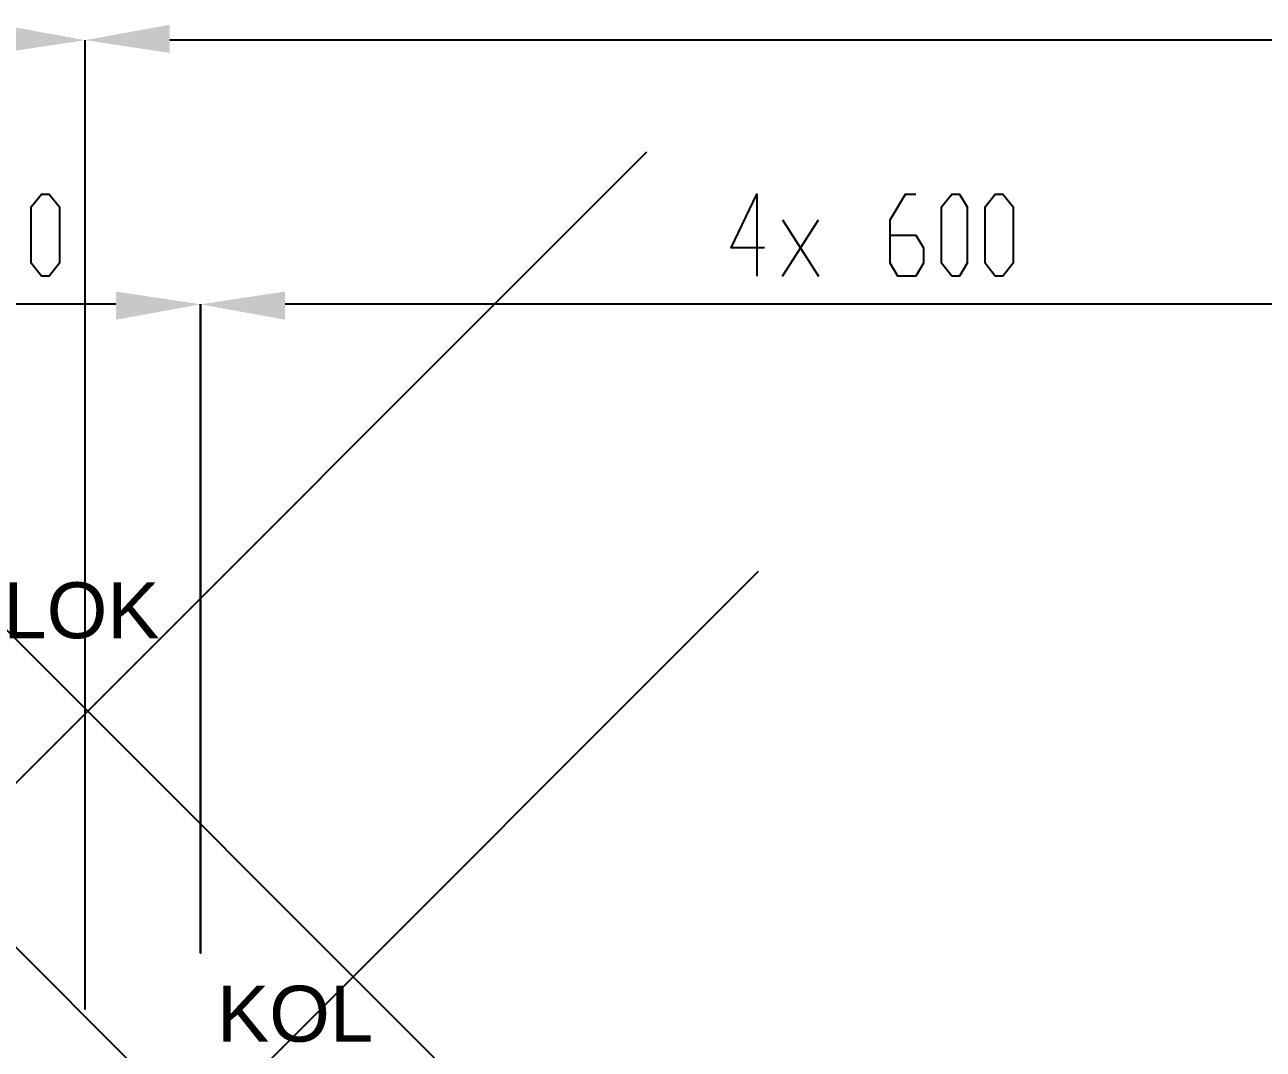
# Model space of a CAD drawing. Header units: millimetres. Extents: x -45 to 90, y -17 to 16.
# Drawn here: x -0.113 to 2.102, y 1.896 to 3.727 of the extents above; entities that cross this region are included whole.
import ezdxf

# ---------------------------------------------------------------- set-up
doc = ezdxf.new("R2010")
doc.units = ezdxf.units.MM
doc.header["$PDMODE"] = 3
doc.layers.add('PDF_Geometry', color=7, linetype='Continuous')
doc.layers.add('PDF_Solid Fills', color=7, linetype='Continuous')
doc.styles.get("Standard").update_dxf_attribs({"font": 'arial.ttf'})

msp = doc.modelspace()

# ---------------------------------------------------------------- linework, layer by layer
at = {"color": 1}
msp.add_point((0, 2.5), dxfattribs=at)
at = {"color": 4}
msp.add_point((0.1994, 1.75), dxfattribs=at)
at = {"layer": 'PDF_Geometry', "lineweight": 25}
for points in [[(-0.0046, 1.9666), (-0.0046, 3.6994)], [(36.9251, 3.6994), (0.1467, 3.6994)], [(1.2102, 3.3281), (1.1506, 3.3281), (1.1965, 3.4243), (1.1965, 3.2776)], [(1.4348, 3.351), (1.4807, 3.351), (1.4944, 3.3281), (1.4944, 3.3006), (1.4807, 3.2776), (1.4486, 3.2776), (1.4348, 3.3006), (1.4348, 3.3785), (1.4623, 3.4243), (1.4807, 3.4243)], [(1.2423, 3.2776), (1.3065, 3.3785)], [(1.2423, 3.3785), (1.3065, 3.2776)], [(0.0504, 3.2272), (-0.3576, 3.2272)], [(2.4525, 3.2272), (0.353, 3.2272)]]:
    msp.add_lwpolyline(points, dxfattribs=at)
for points in [[(-0.0825, 3.2776), (-0.1009, 3.3006), (-0.1009, 3.4014), (-0.0825, 3.4243), (-0.0688, 3.4243), (-0.0504, 3.4014), (-0.0504, 3.3006), (-0.0688, 3.2776)], [(1.5448, 3.2776), (1.5265, 3.3006), (1.5265, 3.4014), (1.5448, 3.4243), (1.5586, 3.4243), (1.5724, 3.4014), (1.5724, 3.3006), (1.5586, 3.2776)], [(1.6228, 3.2776), (1.6044, 3.3006), (1.6044, 3.4014), (1.6228, 3.4243), (1.6365, 3.4243), (1.6549, 3.4014), (1.6549, 3.3006), (1.6365, 3.2776)], [(0.2017, 3.2272), (0.2017, 2.0674)]]:
    msp.add_lwpolyline(points, close=True, dxfattribs=at)
at = {"layer": 'PDF_Solid Fills', "transparency": 33554559}
for points in [[(-0.1559, 3.7269), (-0.1559, 3.6765), (-0.0046, 3.6994)], [(0.1467, 3.7269), (0.1467, 3.6765), (-0.0046, 3.6994)], [(0.0504, 3.2501), (0.0504, 3.1997), (0.2017, 3.2272)], [(0.353, 3.2501), (0.353, 3.1997), (0.2017, 3.2272)]]:
    msp.add_solid(points, dxfattribs=at)

# ---------------------------------------------------------------- texts
at = {"color": 1}
msp.add_text('LOK', height=0.1, dxfattribs=at).set_placement((-0.1511, 2.6303))
at = {"color": 4}
msp.add_text('KOL', height=0.1, dxfattribs=at).set_placement((0.2313, 1.9092))

doc.saveas('drawing.dxf')
